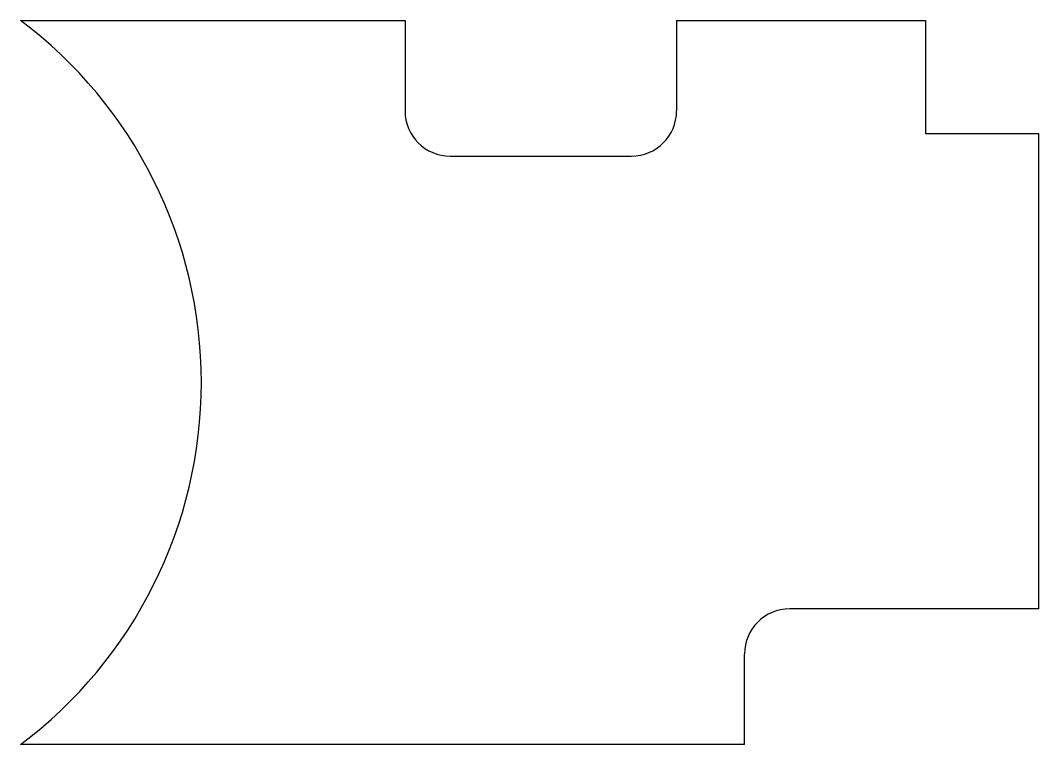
# Model space of a CAD drawing. Header units: millimetres. Extents: x -14.5 to 8, y -8 to 8.
import ezdxf

# ---------------------------------------------------------------- set-up
doc = ezdxf.new("R2010")
doc.units = ezdxf.units.MM
doc.layers.get('0').update_dxf_attribs({"linetype": 'CONTINUOUS'})

msp = doc.modelspace()

# ---------------------------------------------------------------- linework, layer by layer
for p, q in [((-14.5, 8), (-6, 8)), ((-6, 8), (-6, 6)), ((0, 8), (5.5, 8)), ((0, 8), (0, 6)), ((5.5, 8), (5.5, 5.5)), ((5.5, 5.5), (8, 5.5)), ((8, 5.5), (8, -5)), ((-5, 5), (-1, 5)), ((8, -5), (2.5, -5)), ((1.5, -8), (1.5, -6)), ((1.5, -8), (-14.5, -8))]:
    msp.add_line(p, q)
for centre, radius, start, end in [((-20.5, 0), 10, -53.1301, 53.1301), ((-5, 6), 1, 180, 270), ((-1, 6), 1, -90, 0), ((2.5, -6), 1, 90, 180)]:
    msp.add_arc(centre, radius, start, end)

doc.saveas('drawing.dxf')
